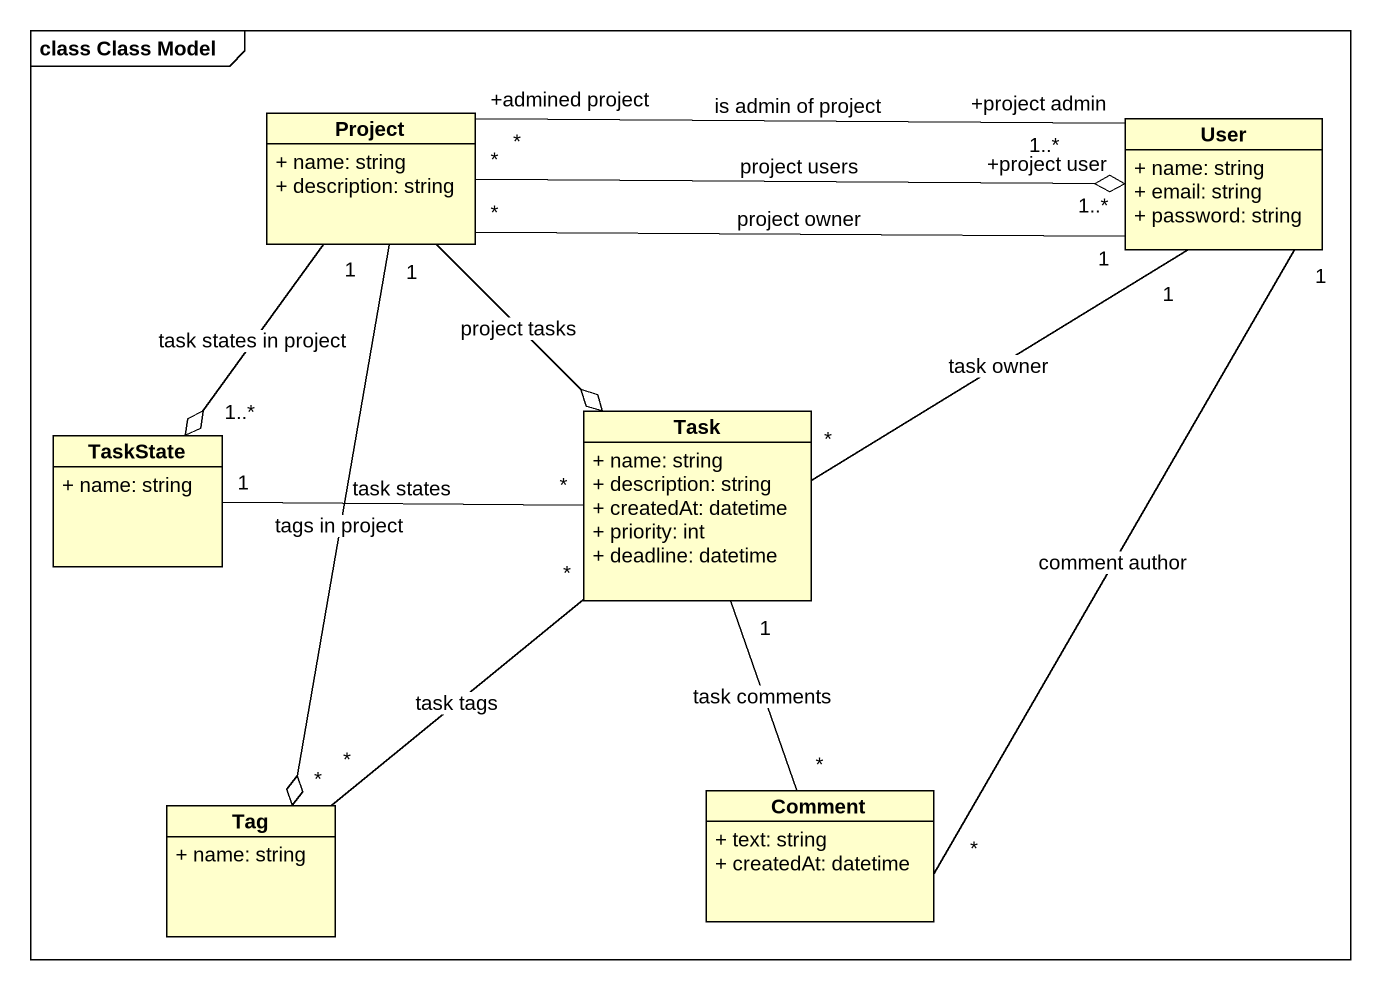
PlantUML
@startuml
mainframe class Class Model
hide circle
hide empty members
skinparam classAttributeIconSize 0
class Project {
  + name: string
  + description: string
}
class User {
  + name: string
  + email: string
  + password: string
}
class TaskState {
  + name: string
}
class Task {
  + name: string
  + description: string
  + createdAt: datetime
  + priority: int
  + deadline: datetime
}
class Tag {
  + name: string
}
class Comment {
  + text: string
  + createdAt: datetime
}
Project "*" -right-o "+project user\n1..*" User : project users
Project "*" -right- "1" User : project owner
Project "+admined project\n*" -right- "+project admin\n1..*" User : is admin of project
Project "1" --o "1..*" TaskState : task states in project
Project --o Task : project tasks
Project "1" --o "*" Tag : tags in project
User "1" -- "*" Task : task owner
User "1" -- "*" Comment : comment author
TaskState "1" -right- "*" Task : task states
Task "*" -- "*" Tag : task tags
Task "1" -- "*" Comment : task comments
@enduml
